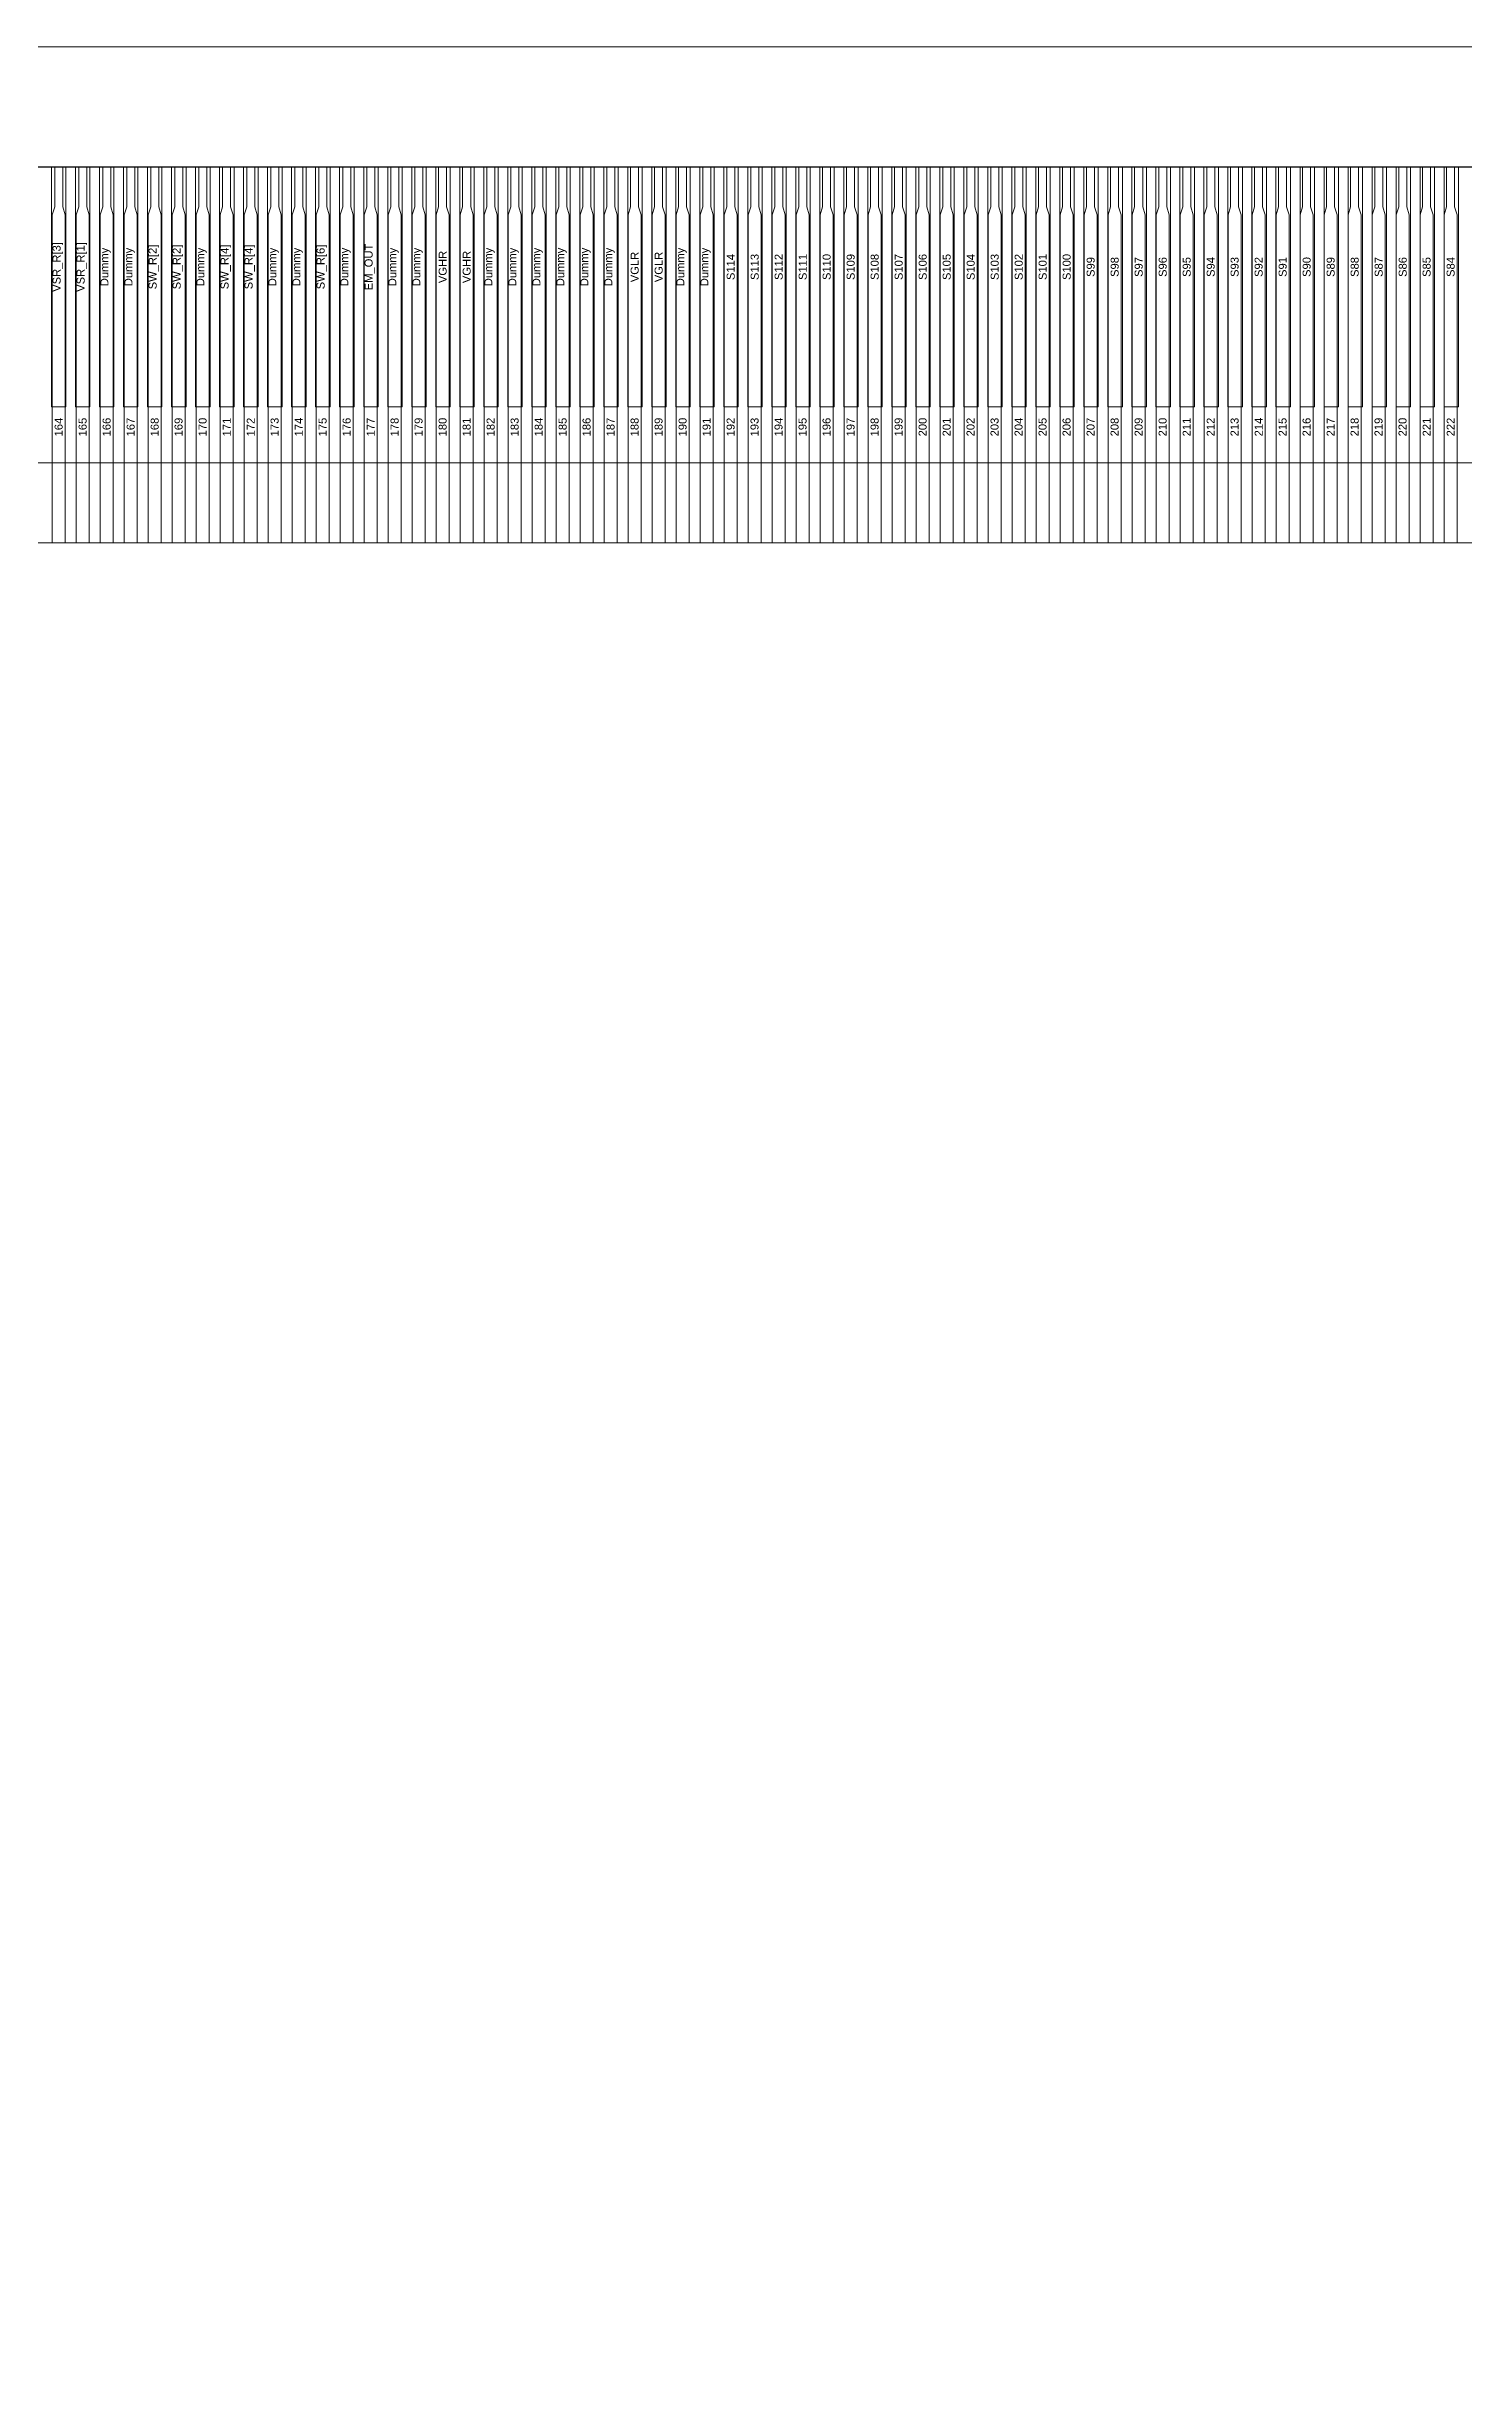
# Model space of a CAD drawing. Header units: millimetres. Extents: x 1134 to 2451, y -9 to 375.
# Drawn here: x 1551.336 to 1553.106, y 278.669 to 281.589 of the extents above; entities that cross this region are included whole.
import ezdxf
from ezdxf.enums import TextEntityAlignment as Align

# ---------------------------------------------------------------- set-up
doc = ezdxf.new("R2010")
doc.units = ezdxf.units.MM
doc.layers.get('0').update_dxf_attribs({"lineweight": 5})
doc.layers.add('07 Cutline', color=4, linetype='Continuous')
for name, color, linetype, lineweight in [('COF', 110, 'Continuous', 5), ('Encap', 210, 'Continuous', 5), ('ITO', 2, 'Continuous', 5), ('POL', 202, 'Continuous', 5)]:
    doc.layers.add(name, color=color, linetype=linetype, lineweight=lineweight)
doc.styles.add('MBC_Arial_Font', font='arial.ttf')

# ---------------------------------------------------------------- blocks, each defined once
blk = doc.blocks.new('R213NRK-001-PNL-V01-A')
at = {"layer": 'Encap', "lineweight": 0}
blk.add_line((372.2366, 267.679), (395.0534, 267.679), dxfattribs=at)
at = {"layer": 'ITO', "lineweight": 0}
for p, q in [((383.696, 267.529), (383.714, 267.529)), ((383.696, 267.229), (383.696, 267.529)), ((383.714, 267.529), (383.714, 267.229)), ((383.726, 267.529), (383.744, 267.529)), ((383.726, 267.229), (383.726, 267.529)), ((383.744, 267.529), (383.744, 267.229)), ((383.756, 267.529), (383.774, 267.529)), ((383.756, 267.229), (383.756, 267.529)), ((383.774, 267.529), (383.774, 267.229)), ((383.786, 267.529), (383.804, 267.529)), ((383.786, 267.229), (383.786, 267.529)), ((383.804, 267.529), (383.804, 267.229)), ((383.816, 267.529), (383.834, 267.529)), ((383.816, 267.229), (383.816, 267.529)), ((383.834, 267.529), (383.834, 267.229)), ((383.846, 267.529), (383.864, 267.529)), ((383.846, 267.229), (383.846, 267.529)), ((383.864, 267.529), (383.864, 267.229)), ((383.876, 267.529), (383.894, 267.529)), ((383.876, 267.229), (383.876, 267.529)), ((383.894, 267.529), (383.894, 267.229)), ((383.906, 267.529), (383.924, 267.529)), ((383.906, 267.229), (383.906, 267.529)), ((383.924, 267.529), (383.924, 267.229)), ((383.936, 267.529), (383.954, 267.529)), ((383.936, 267.229), (383.936, 267.529)), ((383.954, 267.529), (383.954, 267.229)), ((383.966, 267.529), (383.984, 267.529)), ((383.966, 267.229), (383.966, 267.529)), ((383.984, 267.529), (383.984, 267.229)), ((383.996, 267.529), (384.014, 267.529)), ((383.996, 267.229), (383.996, 267.529)), ((384.014, 267.529), (384.014, 267.229)), ((384.026, 267.529), (384.044, 267.529)), ((384.026, 267.229), (384.026, 267.529)), ((384.044, 267.529), (384.044, 267.229)), ((384.056, 267.529), (384.074, 267.529)), ((384.056, 267.229), (384.056, 267.529)), ((384.074, 267.529), (384.074, 267.229)), ((384.086, 267.529), (384.104, 267.529)), ((384.086, 267.229), (384.086, 267.529)), ((384.104, 267.529), (384.104, 267.229)), ((384.116, 267.529), (384.134, 267.529)), ((384.116, 267.229), (384.116, 267.529)), ((384.134, 267.529), (384.134, 267.229)), ((384.146, 267.529), (384.164, 267.529)), ((384.146, 267.229), (384.146, 267.529)), ((384.164, 267.529), (384.164, 267.229)), ((384.176, 267.529), (384.194, 267.529)), ((384.176, 267.229), (384.176, 267.529)), ((384.194, 267.529), (384.194, 267.229)), ((384.206, 267.529), (384.224, 267.529)), ((384.206, 267.229), (384.206, 267.529)), ((384.224, 267.529), (384.224, 267.229)), ((384.236, 267.529), (384.254, 267.529)), ((384.236, 267.229), (384.236, 267.529)), ((384.254, 267.529), (384.254, 267.229)), ((384.266, 267.529), (384.284, 267.529)), ((384.266, 267.229), (384.266, 267.529)), ((384.284, 267.529), (384.284, 267.229)), ((384.296, 267.529), (384.314, 267.529)), ((384.296, 267.229), (384.296, 267.529)), ((384.314, 267.529), (384.314, 267.229)), ((384.326, 267.529), (384.344, 267.529)), ((384.326, 267.229), (384.326, 267.529)), ((384.344, 267.529), (384.344, 267.229)), ((384.356, 267.529), (384.374, 267.529)), ((384.356, 267.229), (384.356, 267.529)), ((384.374, 267.529), (384.374, 267.229)), ((384.386, 267.529), (384.404, 267.529)), ((384.386, 267.229), (384.386, 267.529)), ((384.404, 267.529), (384.404, 267.229)), ((384.416, 267.529), (384.434, 267.529)), ((384.416, 267.229), (384.416, 267.529)), ((384.434, 267.529), (384.434, 267.229)), ((384.446, 267.529), (384.464, 267.529)), ((384.446, 267.229), (384.446, 267.529)), ((384.464, 267.529), (384.464, 267.229)), ((384.476, 267.529), (384.494, 267.529)), ((384.476, 267.229), (384.476, 267.529)), ((384.494, 267.529), (384.494, 267.229)), ((384.506, 267.529), (384.524, 267.529)), ((384.506, 267.229), (384.506, 267.529)), ((384.524, 267.529), (384.524, 267.229)), ((384.536, 267.529), (384.554, 267.529)), ((384.536, 267.229), (384.536, 267.529)), ((384.554, 267.529), (384.554, 267.229)), ((384.566, 267.529), (384.584, 267.529)), ((384.566, 267.229), (384.566, 267.529)), ((384.584, 267.529), (384.584, 267.229)), ((384.596, 267.529), (384.614, 267.529)), ((384.596, 267.229), (384.596, 267.529)), ((384.614, 267.529), (384.614, 267.229)), ((384.626, 267.529), (384.644, 267.529)), ((384.626, 267.229), (384.626, 267.529)), ((384.644, 267.529), (384.644, 267.229)), ((384.656, 267.529), (384.674, 267.529)), ((384.656, 267.229), (384.656, 267.529)), ((384.674, 267.529), (384.674, 267.229)), ((384.686, 267.529), (384.704, 267.529)), ((384.686, 267.229), (384.686, 267.529)), ((384.704, 267.529), (384.704, 267.229)), ((384.716, 267.529), (384.734, 267.529)), ((384.716, 267.229), (384.716, 267.529)), ((384.734, 267.529), (384.734, 267.229)), ((384.746, 267.529), (384.764, 267.529)), ((384.746, 267.229), (384.746, 267.529)), ((384.764, 267.529), (384.764, 267.229)), ((384.776, 267.529), (384.794, 267.529)), ((384.776, 267.229), (384.776, 267.529)), ((384.794, 267.529), (384.794, 267.229)), ((384.806, 267.529), (384.824, 267.529)), ((384.806, 267.229), (384.806, 267.529)), ((384.824, 267.529), (384.824, 267.229)), ((384.836, 267.529), (384.854, 267.529)), ((384.836, 267.229), (384.836, 267.529)), ((384.854, 267.529), (384.854, 267.229)), ((384.866, 267.529), (384.884, 267.529)), ((384.866, 267.229), (384.866, 267.529)), ((384.884, 267.529), (384.884, 267.229)), ((384.896, 267.529), (384.914, 267.529)), ((384.896, 267.229), (384.896, 267.529)), ((384.914, 267.529), (384.914, 267.229)), ((384.926, 267.529), (384.944, 267.529)), ((384.926, 267.229), (384.926, 267.529)), ((384.944, 267.529), (384.944, 267.229)), ((384.956, 267.529), (384.974, 267.529)), ((384.956, 267.229), (384.956, 267.529)), ((384.974, 267.529), (384.974, 267.229)), ((384.986, 267.529), (385.004, 267.529)), ((384.986, 267.229), (384.986, 267.529)), ((385.004, 267.529), (385.004, 267.229)), ((385.016, 267.529), (385.034, 267.529)), ((385.016, 267.229), (385.016, 267.529)), ((385.034, 267.529), (385.034, 267.229)), ((385.046, 267.529), (385.064, 267.529)), ((385.046, 267.229), (385.046, 267.529)), ((385.064, 267.529), (385.064, 267.229)), ((385.076, 267.529), (385.094, 267.529)), ((385.076, 267.229), (385.076, 267.529)), ((385.094, 267.529), (385.094, 267.229)), ((385.106, 267.529), (385.124, 267.529)), ((385.106, 267.229), (385.106, 267.529)), ((385.124, 267.529), (385.124, 267.229)), ((385.136, 267.529), (385.154, 267.529)), ((385.136, 267.229), (385.136, 267.529)), ((385.154, 267.529), (385.154, 267.229)), ((385.166, 267.529), (385.184, 267.529)), ((385.166, 267.229), (385.166, 267.529)), ((385.184, 267.529), (385.184, 267.229)), ((385.196, 267.529), (385.214, 267.529)), ((385.196, 267.229), (385.196, 267.529)), ((385.214, 267.529), (385.214, 267.229)), ((385.226, 267.529), (385.244, 267.529)), ((385.226, 267.229), (385.226, 267.529)), ((385.244, 267.529), (385.244, 267.229)), ((385.256, 267.529), (385.274, 267.529)), ((385.256, 267.229), (385.256, 267.529)), ((385.274, 267.529), (385.274, 267.229)), ((385.286, 267.529), (385.304, 267.529)), ((385.286, 267.229), (385.286, 267.529)), ((385.304, 267.529), (385.304, 267.229)), ((385.316, 267.529), (385.334, 267.529)), ((385.316, 267.229), (385.316, 267.529)), ((385.334, 267.529), (385.334, 267.229)), ((385.346, 267.529), (385.364, 267.529)), ((385.346, 267.229), (385.346, 267.529)), ((385.364, 267.529), (385.364, 267.229)), ((385.376, 267.529), (385.394, 267.529)), ((385.376, 267.229), (385.376, 267.529)), ((385.394, 267.529), (385.394, 267.229)), ((385.406, 267.529), (385.424, 267.529)), ((385.406, 267.229), (385.406, 267.529)), ((385.424, 267.529), (385.424, 267.229)), ((385.436, 267.529), (385.454, 267.529)), ((385.436, 267.229), (385.436, 267.529)), ((385.454, 267.529), (385.454, 267.229)), ((383.714, 267.229), (383.696, 267.229)), ((383.744, 267.229), (383.726, 267.229)), ((383.774, 267.229), (383.756, 267.229)), ((383.804, 267.229), (383.786, 267.229)), ((383.834, 267.229), (383.816, 267.229)), ((383.864, 267.229), (383.846, 267.229)), ((383.894, 267.229), (383.876, 267.229)), ((383.924, 267.229), (383.906, 267.229)), ((383.954, 267.229), (383.936, 267.229)), ((383.984, 267.229), (383.966, 267.229)), ((384.014, 267.229), (383.996, 267.229)), ((384.044, 267.229), (384.026, 267.229)), ((384.074, 267.229), (384.056, 267.229)), ((384.104, 267.229), (384.086, 267.229)), ((384.134, 267.229), (384.116, 267.229)), ((384.164, 267.229), (384.146, 267.229)), ((384.194, 267.229), (384.176, 267.229)), ((384.224, 267.229), (384.206, 267.229)), ((384.254, 267.229), (384.236, 267.229)), ((384.284, 267.229), (384.266, 267.229)), ((384.314, 267.229), (384.296, 267.229)), ((384.344, 267.229), (384.326, 267.229)), ((384.374, 267.229), (384.356, 267.229)), ((384.404, 267.229), (384.386, 267.229)), ((384.434, 267.229), (384.416, 267.229)), ((384.464, 267.229), (384.446, 267.229)), ((384.494, 267.229), (384.476, 267.229)), ((384.524, 267.229), (384.506, 267.229)), ((384.554, 267.229), (384.536, 267.229)), ((384.584, 267.229), (384.566, 267.229)), ((384.614, 267.229), (384.596, 267.229)), ((384.644, 267.229), (384.626, 267.229)), ((384.674, 267.229), (384.656, 267.229)), ((384.704, 267.229), (384.686, 267.229)), ((384.734, 267.229), (384.716, 267.229)), ((384.764, 267.229), (384.746, 267.229)), ((384.794, 267.229), (384.776, 267.229)), ((384.824, 267.229), (384.806, 267.229)), ((384.854, 267.229), (384.836, 267.229)), ((384.884, 267.229), (384.866, 267.229)), ((384.914, 267.229), (384.896, 267.229)), ((384.944, 267.229), (384.926, 267.229)), ((384.974, 267.229), (384.956, 267.229)), ((385.004, 267.229), (384.986, 267.229)), ((385.034, 267.229), (385.016, 267.229)), ((385.064, 267.229), (385.046, 267.229)), ((385.094, 267.229), (385.076, 267.229)), ((385.124, 267.229), (385.106, 267.229)), ((385.154, 267.229), (385.136, 267.229)), ((385.184, 267.229), (385.166, 267.229)), ((385.214, 267.229), (385.196, 267.229)), ((385.244, 267.229), (385.226, 267.229)), ((385.274, 267.229), (385.256, 267.229)), ((385.304, 267.229), (385.286, 267.229)), ((385.334, 267.229), (385.316, 267.229)), ((385.364, 267.229), (385.346, 267.229)), ((385.394, 267.229), (385.376, 267.229)), ((385.424, 267.229), (385.406, 267.229)), ((385.454, 267.229), (385.436, 267.229))]:
    blk.add_line(p, q, dxfattribs=at)
at = {"layer": 'ITO', "lineweight": 5}
blk.add_line((375.2515, 267.159), (392.0385, 267.159), dxfattribs=at)
blk = doc.blocks.new('R213NRK-001-PNLA-V01-A')
at = {"layer": 'ITO', "lineweight": 5}
blk.add_blockref('R213NRK-001-PNL-V01-A', (251.5331, 0), dxfattribs=at)
blk = doc.blocks.new('R213NRK-001-COF-V01-A')
at = {"color": 3}
for points in [[(1634.1366, 267.156), (1634.1366, 267.106), (1634.1336, 267.096), (1634.1336, 266.686)], [(1634.1496, 266.686), (1634.1496, 267.096), (1634.1466, 267.106), (1634.1466, 267.156)], [(1634.1666, 267.156), (1634.1666, 267.106), (1634.1636, 267.096), (1634.1636, 266.686)], [(1634.1796, 266.686), (1634.1796, 267.096), (1634.1766, 267.106), (1634.1766, 267.156)], [(1634.1966, 267.156), (1634.1966, 267.106), (1634.1936, 267.096), (1634.1936, 266.686)], [(1634.2096, 266.686), (1634.2096, 267.096), (1634.2066, 267.106), (1634.2066, 267.156)], [(1634.2266, 267.156), (1634.2266, 267.106), (1634.2236, 267.096), (1634.2236, 266.686)], [(1634.2396, 266.686), (1634.2396, 267.096), (1634.2366, 267.106), (1634.2366, 267.156)], [(1634.2566, 267.156), (1634.2566, 267.106), (1634.2536, 267.096), (1634.2536, 266.686)], [(1634.2696, 266.686), (1634.2696, 267.096), (1634.2666, 267.106), (1634.2666, 267.156)], [(1634.2866, 267.156), (1634.2866, 267.106), (1634.2836, 267.096), (1634.2836, 266.686)], [(1634.2996, 266.686), (1634.2996, 267.096), (1634.2966, 267.106), (1634.2966, 267.156)], [(1634.3166, 267.156), (1634.3166, 267.106), (1634.3136, 267.096), (1634.3136, 266.686)], [(1634.3296, 266.686), (1634.3296, 267.096), (1634.3266, 267.106), (1634.3266, 267.156)], [(1634.3465, 267.156), (1634.3465, 267.106), (1634.3435, 267.096), (1634.3435, 266.686)], [(1634.3595, 266.686), (1634.3595, 267.096), (1634.3565, 267.106), (1634.3565, 267.156)], [(1634.3765, 267.156), (1634.3765, 267.106), (1634.3735, 267.096), (1634.3735, 266.686)], [(1634.3895, 266.686), (1634.3895, 267.096), (1634.3865, 267.106), (1634.3865, 267.156)], [(1634.4065, 267.156), (1634.4065, 267.106), (1634.4035, 267.096), (1634.4035, 266.686)], [(1634.4195, 266.686), (1634.4195, 267.096), (1634.4165, 267.106), (1634.4165, 267.156)], [(1634.4365, 267.156), (1634.4365, 267.106), (1634.4335, 267.096), (1634.4335, 266.686)], [(1634.4495, 266.686), (1634.4495, 267.096), (1634.4465, 267.106), (1634.4465, 267.156)], [(1634.4665, 267.156), (1634.4665, 267.106), (1634.4635, 267.096), (1634.4635, 266.686)], [(1634.4795, 266.686), (1634.4795, 267.096), (1634.4765, 267.106), (1634.4765, 267.156)], [(1634.4965, 267.156), (1634.4965, 267.106), (1634.4935, 267.096), (1634.4935, 266.686)], [(1634.5095, 266.686), (1634.5095, 267.096), (1634.5065, 267.106), (1634.5065, 267.156)], [(1634.5265, 267.156), (1634.5265, 267.106), (1634.5235, 267.096), (1634.5235, 266.686)], [(1634.5395, 266.686), (1634.5395, 267.096), (1634.5365, 267.106), (1634.5365, 267.156)], [(1634.5565, 267.156), (1634.5565, 267.106), (1634.5535, 267.096), (1634.5535, 266.686)], [(1634.5695, 266.686), (1634.5695, 267.096), (1634.5665, 267.106), (1634.5665, 267.156)], [(1634.5865, 267.156), (1634.5865, 267.106), (1634.5835, 267.096), (1634.5835, 266.686)], [(1634.5995, 266.686), (1634.5995, 267.096), (1634.5965, 267.106), (1634.5965, 267.156)], [(1634.6164, 267.156), (1634.6164, 267.106), (1634.6134, 267.096), (1634.6134, 266.686)], [(1634.6294, 266.686), (1634.6294, 267.096), (1634.6264, 267.106), (1634.6264, 267.156)], [(1634.6464, 267.156), (1634.6464, 267.106), (1634.6434, 267.096), (1634.6434, 266.686)], [(1634.6594, 266.686), (1634.6594, 267.096), (1634.6564, 267.106), (1634.6564, 267.156)], [(1634.6764, 267.156), (1634.6764, 267.106), (1634.6734, 267.096), (1634.6734, 266.686)], [(1634.6894, 266.686), (1634.6894, 267.096), (1634.6864, 267.106), (1634.6864, 267.156)], [(1634.7064, 267.156), (1634.7064, 267.106), (1634.7034, 267.096), (1634.7034, 266.686)], [(1634.7194, 266.686), (1634.7194, 267.096), (1634.7164, 267.106), (1634.7164, 267.156)], [(1634.7364, 267.156), (1634.7364, 267.106), (1634.7334, 267.096), (1634.7334, 266.686)], [(1634.7494, 266.686), (1634.7494, 267.096), (1634.7464, 267.106), (1634.7464, 267.156)], [(1634.7664, 267.156), (1634.7664, 267.106), (1634.7634, 267.096), (1634.7634, 266.686)], [(1634.7794, 266.686), (1634.7794, 267.096), (1634.7764, 267.106), (1634.7764, 267.156)], [(1634.7964, 267.156), (1634.7964, 267.106), (1634.7934, 267.096), (1634.7934, 266.686)], [(1634.8094, 266.686), (1634.8094, 267.096), (1634.8064, 267.106), (1634.8064, 267.156)], [(1634.8264, 267.156), (1634.8264, 267.106), (1634.8234, 267.096), (1634.8234, 266.686)], [(1634.8394, 266.686), (1634.8394, 267.096), (1634.8364, 267.106), (1634.8364, 267.156)], [(1634.8563, 267.156), (1634.8563, 267.106), (1634.8533, 267.096), (1634.8533, 266.686)], [(1634.8693, 266.686), (1634.8693, 267.096), (1634.8663, 267.106), (1634.8663, 267.156)], [(1634.8863, 267.156), (1634.8863, 267.106), (1634.8833, 267.096), (1634.8833, 266.686)], [(1634.8993, 266.686), (1634.8993, 267.096), (1634.8963, 267.106), (1634.8963, 267.156)], [(1634.9163, 267.156), (1634.9163, 267.106), (1634.9133, 267.096), (1634.9133, 266.686)], [(1634.9293, 266.686), (1634.9293, 267.096), (1634.9263, 267.106), (1634.9263, 267.156)], [(1634.9463, 267.156), (1634.9463, 267.106), (1634.9433, 267.096), (1634.9433, 266.686)], [(1634.9593, 266.686), (1634.9593, 267.096), (1634.9563, 267.106), (1634.9563, 267.156)], [(1634.9763, 267.156), (1634.9763, 267.106), (1634.9733, 267.096), (1634.9733, 266.686)], [(1634.9893, 266.686), (1634.9893, 267.096), (1634.9863, 267.106), (1634.9863, 267.156)], [(1635.0063, 267.156), (1635.0063, 267.106), (1635.0033, 267.096), (1635.0033, 266.686)], [(1635.0193, 266.686), (1635.0193, 267.096), (1635.0163, 267.106), (1635.0163, 267.156)], [(1635.0363, 267.156), (1635.0363, 267.106), (1635.0333, 267.096), (1635.0333, 266.686)], [(1635.0493, 266.686), (1635.0493, 267.096), (1635.0463, 267.106), (1635.0463, 267.156)], [(1635.0663, 267.156), (1635.0663, 267.106), (1635.0633, 267.096), (1635.0633, 266.686)], [(1635.0793, 266.686), (1635.0793, 267.096), (1635.0763, 267.106), (1635.0763, 267.156)], [(1635.0962, 267.156), (1635.0962, 267.106), (1635.0932, 267.096), (1635.0932, 266.686)], [(1635.1092, 266.686), (1635.1092, 267.096), (1635.1062, 267.106), (1635.1062, 267.156)], [(1635.1262, 267.156), (1635.1262, 267.106), (1635.1232, 267.096), (1635.1232, 266.686)], [(1635.1392, 266.686), (1635.1392, 267.096), (1635.1362, 267.106), (1635.1362, 267.156)], [(1635.1562, 267.156), (1635.1562, 267.106), (1635.1532, 267.096), (1635.1532, 266.686)], [(1635.1692, 266.686), (1635.1692, 267.096), (1635.1662, 267.106), (1635.1662, 267.156)], [(1635.1862, 267.156), (1635.1862, 267.106), (1635.1832, 267.096), (1635.1832, 266.686)], [(1635.1992, 266.686), (1635.1992, 267.096), (1635.1962, 267.106), (1635.1962, 267.156)], [(1635.2162, 267.156), (1635.2162, 267.106), (1635.2132, 267.096), (1635.2132, 266.686)], [(1635.2292, 266.686), (1635.2292, 267.096), (1635.2262, 267.106), (1635.2262, 267.156)], [(1635.2462, 267.156), (1635.2462, 267.106), (1635.2432, 267.096), (1635.2432, 266.686)], [(1635.2592, 266.686), (1635.2592, 267.096), (1635.2562, 267.106), (1635.2562, 267.156)], [(1635.2762, 267.156), (1635.2762, 267.106), (1635.2732, 267.096), (1635.2732, 266.686)], [(1635.2892, 266.686), (1635.2892, 267.096), (1635.2862, 267.106), (1635.2862, 267.156)], [(1635.3062, 267.156), (1635.3062, 267.106), (1635.3032, 267.096), (1635.3032, 266.686)], [(1635.3192, 266.686), (1635.3192, 267.096), (1635.3162, 267.106), (1635.3162, 267.156)], [(1635.3362, 267.156), (1635.3362, 267.106), (1635.3332, 267.096), (1635.3332, 266.686)], [(1635.3492, 266.686), (1635.3492, 267.096), (1635.3462, 267.106), (1635.3462, 267.156)], [(1635.3661, 267.156), (1635.3661, 267.106), (1635.3631, 267.096), (1635.3631, 266.686)], [(1635.3791, 266.686), (1635.3791, 267.096), (1635.3761, 267.106), (1635.3761, 267.156)], [(1635.3961, 267.156), (1635.3961, 267.106), (1635.3931, 267.096), (1635.3931, 266.686)], [(1635.4091, 266.686), (1635.4091, 267.096), (1635.4061, 267.106), (1635.4061, 267.156)], [(1635.4261, 267.156), (1635.4261, 267.106), (1635.4231, 267.096), (1635.4231, 266.686)], [(1635.4391, 266.686), (1635.4391, 267.096), (1635.4361, 267.106), (1635.4361, 267.156)], [(1635.4561, 267.156), (1635.4561, 267.106), (1635.4531, 267.096), (1635.4531, 266.686)], [(1635.4691, 266.686), (1635.4691, 267.096), (1635.4661, 267.106), (1635.4661, 267.156)], [(1635.4861, 267.156), (1635.4861, 267.106), (1635.4831, 267.096), (1635.4831, 266.686)], [(1635.4991, 266.686), (1635.4991, 267.096), (1635.4961, 267.106), (1635.4961, 267.156)], [(1635.5161, 267.156), (1635.5161, 267.106), (1635.5131, 267.096), (1635.5131, 266.686)], [(1635.5291, 266.686), (1635.5291, 267.096), (1635.5261, 267.106), (1635.5261, 267.156)], [(1635.5461, 267.156), (1635.5461, 267.106), (1635.5431, 267.096), (1635.5431, 266.686)], [(1635.5591, 266.686), (1635.5591, 267.096), (1635.5561, 267.106), (1635.5561, 267.156)], [(1635.5761, 267.156), (1635.5761, 267.106), (1635.5731, 267.096), (1635.5731, 266.686)], [(1635.5891, 266.686), (1635.5891, 267.096), (1635.5861, 267.106), (1635.5861, 267.156)], [(1635.606, 267.156), (1635.606, 267.106), (1635.603, 267.096), (1635.603, 266.686)], [(1635.619, 266.686), (1635.619, 267.096), (1635.616, 267.106), (1635.616, 267.156)], [(1635.636, 267.156), (1635.636, 267.106), (1635.633, 267.096), (1635.633, 266.686)], [(1635.649, 266.686), (1635.649, 267.096), (1635.646, 267.106), (1635.646, 267.156)], [(1635.666, 267.156), (1635.666, 267.106), (1635.663, 267.096), (1635.663, 266.686)], [(1635.679, 266.686), (1635.679, 267.096), (1635.676, 267.106), (1635.676, 267.156)], [(1635.696, 267.156), (1635.696, 267.106), (1635.693, 267.096), (1635.693, 266.686)], [(1635.709, 266.686), (1635.709, 267.096), (1635.706, 267.106), (1635.706, 267.156)], [(1635.726, 267.156), (1635.726, 267.106), (1635.723, 267.096), (1635.723, 266.686)], [(1635.739, 266.686), (1635.739, 267.096), (1635.736, 267.106), (1635.736, 267.156)], [(1635.756, 267.156), (1635.756, 267.106), (1635.753, 267.096), (1635.753, 266.686)], [(1635.769, 266.686), (1635.769, 267.096), (1635.766, 267.106), (1635.766, 267.156)], [(1635.786, 267.156), (1635.786, 267.106), (1635.783, 267.096), (1635.783, 266.686)], [(1635.799, 266.686), (1635.799, 267.096), (1635.796, 267.106), (1635.796, 267.156)], [(1635.816, 267.156), (1635.816, 267.106), (1635.813, 267.096), (1635.813, 266.686)], [(1635.829, 266.686), (1635.829, 267.096), (1635.826, 267.106), (1635.826, 267.156)], [(1635.8459, 267.156), (1635.8459, 267.106), (1635.8429, 267.096), (1635.8429, 266.686)], [(1635.8589, 266.686), (1635.8589, 267.096), (1635.8559, 267.106), (1635.8559, 267.156)], [(1635.8759, 267.156), (1635.8759, 267.106), (1635.8729, 267.096), (1635.8729, 266.686)], [(1635.8889, 266.686), (1635.8889, 267.096), (1635.8859, 267.106), (1635.8859, 267.156)]]:
    blk.add_lwpolyline(points, dxfattribs=at)
blk.add_lwpolyline([(1628.7821, 266.686), (1639.3812, 266.686)])
at = {"layer": '07 Cutline'}
blk.add_lwpolyline([(1628.9427, 267.156), (1639.2207, 267.156, -0.414214), (1639.4207, 266.956), (1639.4207, 266.8052, -0.254671), (1639.3291, 266.6372), (1639.0211, 266.4383, 0.254671), (1638.8838, 266.1863), (1638.8838, 264.7569, 0.315299), (1639.0812, 264.475), (1639.4943, 264.3246, -0.315299), (1639.6917, 264.0427), (1639.6917, 260.6354, 0.263643), (1639.8375, 260.378), (1641.2294, 259.5442, -0.263643)], format="xyb", dxfattribs=at)
at = {"color": 6, "style": 'MBC_Arial_Font'}
for s, p in [('VSR_R[3]', (1634.139, 267.0308)), ('VSR_R[1]', (1634.169, 267.0308)), ('Dummy', (1634.1987, 267.0308)), ('Dummy', (1634.2287, 267.0308)), ('SW_R[2]', (1634.259, 267.0308)), ('SW_R[2]', (1634.289, 267.0308)), ('Dummy', (1634.3186, 267.0308)), ('SW_R[4]', (1634.3489, 267.0308)), ('SW_R[4]', (1634.3789, 267.0308)), ('Dummy', (1634.4086, 267.0308)), ('Dummy', (1634.4386, 267.0308)), ('SW_R[6]', (1634.4689, 267.0308)), ('Dummy', (1634.4985, 267.0308)), ('EM_OUT', (1634.5289, 267.0308)), ('Dummy', (1634.5585, 267.0308)), ('Dummy', (1634.5885, 267.0308)), ('VGHR', (1634.6214, 267.0308)), ('VGHR', (1634.6514, 267.0308)), ('Dummy', (1634.6785, 267.0308)), ('Dummy', (1634.7085, 267.0308)), ('Dummy', (1634.7385, 267.0308)), ('Dummy', (1634.7684, 267.0308)), ('Dummy', (1634.7984, 267.0308)), ('Dummy', (1634.8284, 267.0308)), ('VGLR', (1634.8613, 267.0308)), ('VGLR', (1634.8913, 267.0308)), ('Dummy', (1634.9184, 267.0308)), ('Dummy', (1634.9484, 267.0308)), ('S114', (1634.9813, 267.0308)), ('S113', (1635.0113, 267.0308)), ('S112', (1635.0413, 267.0308)), ('S111', (1635.0713, 267.0308)), ('S110', (1635.1012, 267.0308)), ('S109', (1635.1312, 267.0308)), ('S108', (1635.1612, 267.0308)), ('S107', (1635.1912, 267.0308)), ('S106', (1635.2212, 267.0308)), ('S105', (1635.2512, 267.0308)), ('S104', (1635.2812, 267.0308)), ('S103', (1635.3112, 267.0308)), ('S102', (1635.3412, 267.0308)), ('S101', (1635.3711, 267.0308)), ('S100', (1635.4011, 267.0308)), ('S99', (1635.4311, 267.0308)), ('S98', (1635.4611, 267.0308)), ('S97', (1635.4911, 267.0308)), ('S96', (1635.5211, 267.0308)), ('S95', (1635.5511, 267.0308)), ('S94', (1635.5811, 267.0308)), ('S93', (1635.611, 267.0308)), ('S92', (1635.641, 267.0308)), ('S91', (1635.671, 267.0308)), ('S90', (1635.701, 267.0308)), ('S89', (1635.731, 267.0308)), ('S88', (1635.761, 267.0308)), ('S87', (1635.791, 267.0308)), ('S86', (1635.821, 267.0308)), ('S85', (1635.8509, 267.0308)), ('S84', (1635.8809, 267.0308)), ('164', (1634.1415, 266.8308)), ('165', (1634.1715, 266.8308)), ('166', (1634.2015, 266.8308)), ('167', (1634.2315, 266.8308)), ('168', (1634.2615, 266.8308)), ('169', (1634.2914, 266.8308)), ('170', (1634.3214, 266.8308)), ('171', (1634.3516, 266.8308)), ('172', (1634.3816, 266.8308)), ('173', (1634.4114, 266.8308)), ('174', (1634.4416, 266.8308)), ('175', (1634.4714, 266.8308)), ('176', (1634.5014, 266.8308)), ('177', (1634.5315, 266.8308)), ('178', (1634.5613, 266.8308)), ('179', (1634.5913, 266.8308)), ('180', (1634.6213, 266.8308)), ('181', (1634.6513, 266.8308)), ('182', (1634.6813, 266.8308)), ('183', (1634.7113, 266.8308)), ('184', (1634.7413, 266.8308)), ('185', (1634.7713, 266.8308)), ('186', (1634.8012, 266.8308)), ('187', (1634.8312, 266.8308)), ('188', (1634.8612, 266.8308)), ('189', (1634.8912, 266.8308)), ('190', (1634.9212, 266.8308)), ('191', (1634.9512, 266.8308)), ('192', (1634.9812, 266.8308)), ('193', (1635.0111, 266.8308)), ('194', (1635.0411, 266.8308)), ('195', (1635.0711, 266.8308)), ('196', (1635.1011, 266.8308)), ('197', (1635.1311, 266.8308)), ('198', (1635.1611, 266.8308)), ('199', (1635.1911, 266.8308)), ('200', (1635.2211, 266.8308)), ('201', (1635.2511, 266.8308)), ('202', (1635.281, 266.8308)), ('203', (1635.311, 266.8308)), ('204', (1635.341, 266.8308)), ('205', (1635.371, 266.8308)), ('206', (1635.401, 266.8308)), ('207', (1635.431, 266.8308)), ('208', (1635.461, 266.8308)), ('209', (1635.491, 266.8308)), ('210', (1635.521, 266.8308)), ('211', (1635.5511, 266.8308)), ('212', (1635.5811, 266.8308)), ('213', (1635.6109, 266.8308)), ('214', (1635.6411, 266.8308)), ('215', (1635.6709, 266.8308)), ('216', (1635.7009, 266.8308)), ('217', (1635.731, 266.8308)), ('218', (1635.7609, 266.8308)), ('219', (1635.7908, 266.8308)), ('220', (1635.8208, 266.8308)), ('221', (1635.851, 266.8308)), ('222', (1635.881, 266.8308))]:
    blk.add_text(s, height=0.01, rotation=90, dxfattribs=at).set_placement(p, align=Align.MIDDLE_CENTER)

msp = doc.modelspace()

# ---------------------------------------------------------------- block references
at = {"layer": 'COF', "lineweight": 5}
msp.add_blockref('R213NRK-001-COF-V01-A', (-82.7909, 14.2835), dxfattribs=at)
at = {"layer": 'POL', "lineweight": 5}
msp.add_blockref('R213NRK-001-PNLA-V01-A', (916.1127, 13.9105), dxfattribs=at)

doc.saveas('drawing.dxf')
